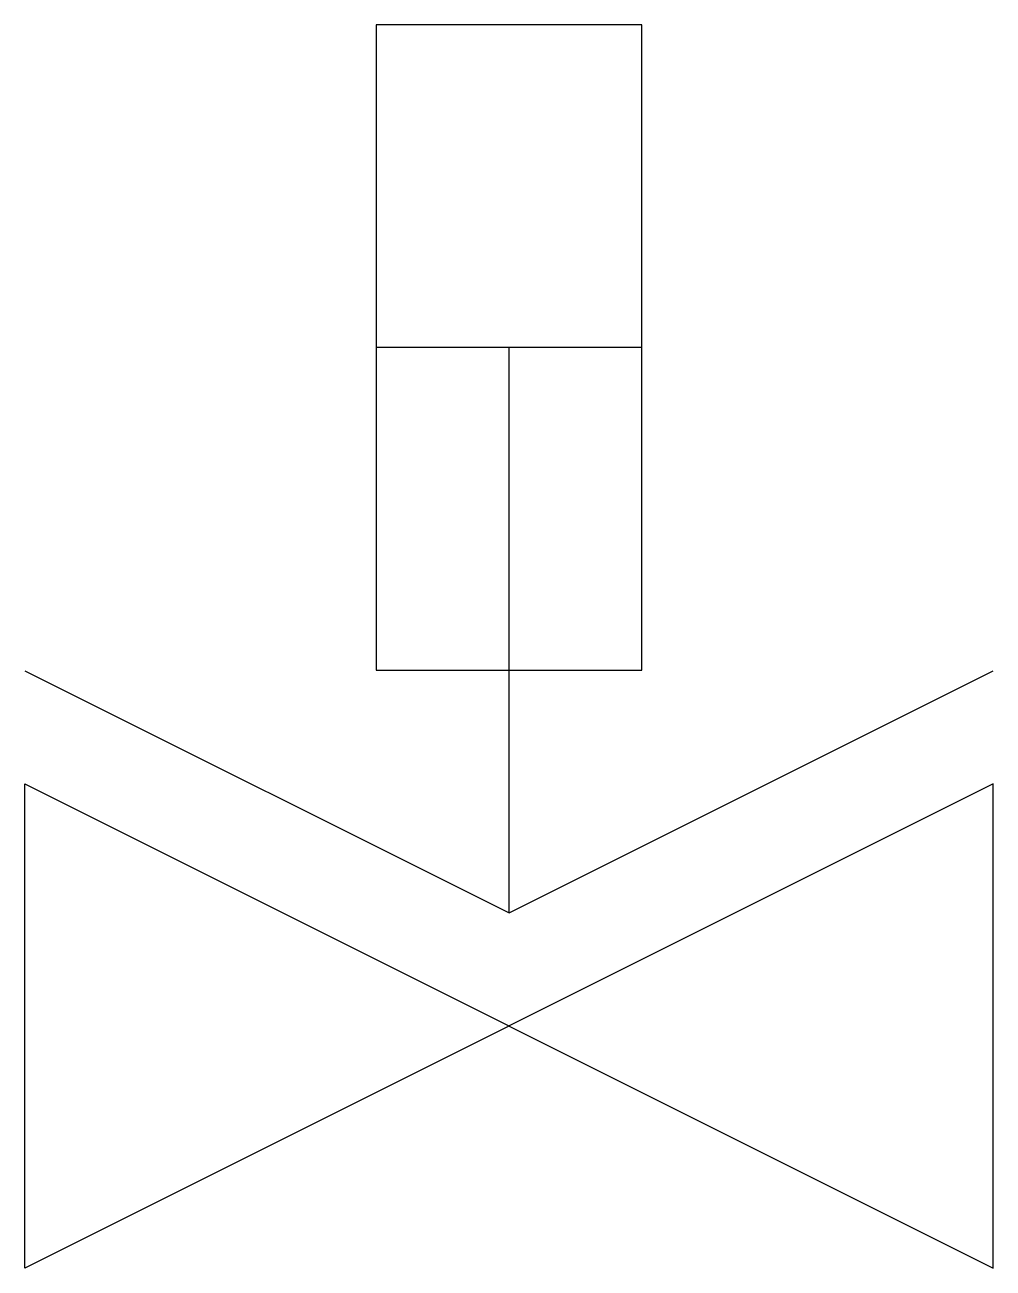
# Model space of a CAD drawing. Header units: millimetres. Extents: x -150 to 150, y -75 to 310.
import ezdxf

# ---------------------------------------------------------------- set-up
doc = ezdxf.new("R2010")
doc.units = ezdxf.units.MM

msp = doc.modelspace()

# ---------------------------------------------------------------- linework, layer by layer
at = {"color": 0, "linetype": 'ByBlock', "lineweight": -2}
for p, q in [((41.19, 310), (-41.19, 310)), ((-41.19, 310), (-41.19, 110.13)), ((41.19, 110.13), (41.19, 310)), ((41.19, 210.06), (-41.19, 210.06)), ((0, 35), (0, 210.06)), ((-41.19, 110.13), (41.19, 110.13))]:
    msp.add_line(p, q, dxfattribs=at)
msp.add_lwpolyline([(-150, 110), (0, 35), (150, 110)], dxfattribs=at)
msp.add_lwpolyline([(-150, -75), (-150, 75), (150, -75), (150, 75)], close=True, dxfattribs=at)

doc.saveas('drawing.dxf')
